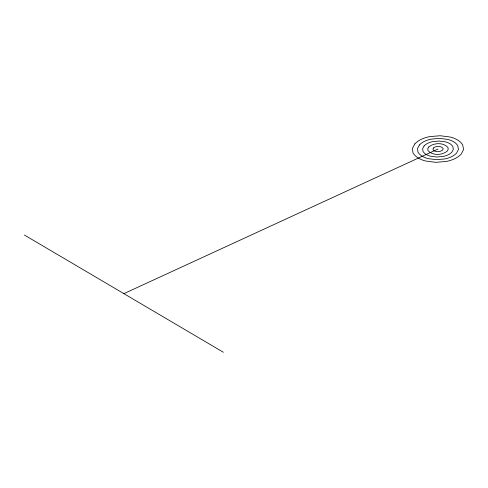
<?xml version="1.0" encoding="UTF-8"?>
<svg xmlns="http://www.w3.org/2000/svg" width="488" height="488" viewBox="0 0 488 488"><rect width="100%" height="100%" fill="white"/><g stroke="black" fill="none" stroke-linecap="round" stroke-linejoin="round"><path stroke-width="0.73" d="M123.879 293.648L437.992 149.035M24.4 235.027L223.358 352.263M414.806 143.905L412.39 148.517L412.982 152.897A20.508 17.318 -23.2 0 0 418.362 158.075A30.25 25.541 -23.2 0 0 425.731 161.034L435.839 162.333L446.294 161.455A30.25 25.541 -23.2 0 0 454.572 158.807A19.319 16.311 -23.2 0 0 461.184 154.165L463.6 149.554L462.691 144.875A19.319 16.311 -23.2 0 0 457.628 139.995A30.25 25.541 -23.2 0 0 450.259 137.036L440.152 135.737L429.696 136.622A30.25 25.541 -23.2 0 0 421.412 139.269A19.319 16.311 -23.2 0 0 414.806 143.905M419.442 144.93L417.508 148.62L417.984 152.122A16.409 13.853 -23.2 0 0 422.291 156.264A24.205 20.435 -23.2 0 0 428.183 158.637L436.266 159.674L444.635 158.966A24.205 20.435 -23.2 0 0 451.26 156.849A15.451 13.048 -23.2 0 0 456.548 153.141L458.476 149.45L457.756 145.705A15.451 13.048 -23.2 0 0 453.7 141.807A24.205 20.435 -23.2 0 0 447.807 139.434L439.719 138.397L431.355 139.104A24.205 20.435 -23.2 0 0 424.731 141.221A15.451 13.048 -23.2 0 0 419.442 144.93M424.078 145.961L422.632 148.724L422.986 151.353A12.304 10.388 -23.2 0 0 426.213 154.458A18.154 15.323 -23.2 0 0 430.636 156.239L436.699 157.014L442.976 156.483A18.154 15.323 -23.2 0 0 447.941 154.897A11.59 9.784 -23.2 0 0 451.906 152.116L453.358 149.346L452.815 146.54A11.59 9.784 -23.2 0 0 449.771 143.612A18.154 15.323 -23.2 0 0 445.349 141.837L439.291 141.056L433.015 141.587A18.154 15.323 -23.2 0 0 428.049 143.173A11.59 9.784 -23.2 0 0 424.078 145.961M428.72 146.986L427.75 148.828L427.988 150.578C432.734 155.849 442.006 155.367 447.27 151.091L448.234 149.243L447.874 147.37C443.11 142.221 433.936 142.746 428.72 146.986M433.356 148.01L432.99 149.81C435.363 152.445 439.999 152.201 442.634 150.06L443.116 149.139L442.933 148.206C440.554 145.631 435.967 145.888 433.356 148.01"/></g></svg>
